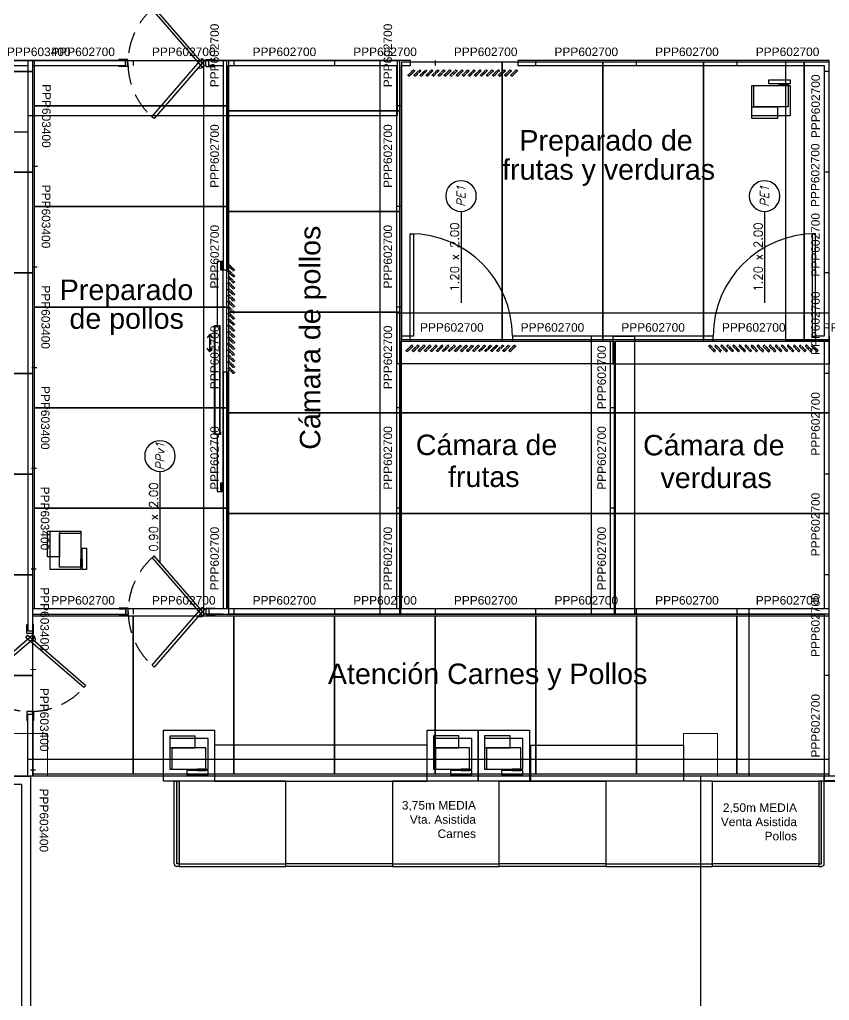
# Model space of a CAD drawing. Header units: millimetres. Extents: x 2698011 to 2856548, y 1019778 to 1210064.
# Drawn here: x 2770423 to 2779918, y 1155081 to 1166581 of the extents above; entities that cross this region are included whole.
import ezdxf
from ezdxf.enums import TextEntityAlignment as Align

# ---------------------------------------------------------------- set-up
doc = ezdxf.new("R2010")
doc.units = ezdxf.units.MM
for name, pattern in [('CONTINUA', [0]), ('DASHED', [19.05, 12.7, -6.35]), ('DASHED2', [9.525, 6.35, -3.175]), ('HIDDEN', [0.375, 0.25, -0.125]), ('LN_planobase PB$0$DASHED2', [0.375, 0.25, -0.125]), ('MCDASH12', [0.001411, 0.001058, -0.000352692])]:
    doc.linetypes.add(name, pattern=pattern)
doc.layers.get('Defpoints').update_dxf_attribs({"color": 9})
for name, color, linetype in [('A-Aberturas', 9, 'Continuous'), ('Arq. Exhibidoras', 9, 'Continuous'), ('COSTAN-CAM-COTAS', 7, 'Continuous'), ('COSTAN-CAM-LAT NUM', 6, 'Continuous'), ('COSTAN-CAM-LATERALES', 5, 'Continuous'), ('COSTAN-CAM-TECHOS-60', 1, 'Continuous'), ('DESAGUES', 9, 'CONTINUA'), ('DURLOCK', 9, 'Continuous'), ('EQUIPAMIENTO ELECTROMECÁNICO', 9, 'Continuous'), ('exhibidoras', 9, 'Continuous'), ('MAMP CHAPA 0.06', 9, 'Continuous'), ('nomenclatura de aberturas', 9, 'Continuous'), ('PROYECCIONES', 9, 'DASHED'), ('TEXTOS CAM', 2, 'Continuous')]:
    doc.layers.add(name, color=color, linetype=linetype)
doc.layers.add('PILAR_REF', color=9, linetype='Continuous', lineweight=0)
doc.styles.add('_ROMANS', font='ROMANS.SHX')
doc.styles.add('_Romans Obl', font='ROMANS.SHX', dxfattribs={"oblique": 15})
doc.styles.add('costan', font='arial.ttf')
doc.styles.get("Standard").update_dxf_attribs({"font": 'arial.ttf'})
doc.dimstyles.new('ISO-25', dxfattribs={"dimtxt": 2.5, "dimasz": 2.5, "dimexe": 1.25, "dimexo": 0.625, "dimtad": 1, "dimtxsty": 'Standard', "dimcen": 2.5, "dimadec": 0, "dimazin": 0, "dimtfac": 1, "dimtmove": 0, "dimatfit": 3, "dimfxl": 1, "dimarcsym": 0})

# ---------------------------------------------------------------- blocks, each defined once
blk = doc.blocks.new('vaiven90')
for p, q in [((-805.258, -105.592, 0), (-805.258, -105.492, 0)), ((-805.258, -105.492, 0), (-805.248, -105.492, 0)), ((-805.248, -105.492, 0), (-805.248, -105.567, 0)), ((-805.248, -105.567, 0), (-805.188, -105.567, 0)), ((-805.188, -105.492, 0), (-805.188, -105.567, 0)), ((-805.178, -105.492, 0), (-805.188, -105.492, 0)), ((-805.178, -105.592, 0), (-805.178, -105.492, 0)), ((-805.183, -105.597, 0), (-805.253, -105.597, 0)), ((-805.246, -105.615, 0), (-804.566, -106.205, 0)), ((-804.566, -106.205, 0), (-804.588, -106.231, 0)), ((-805.258, -106.516, 0), (-805.258, -106.616, 0)), ((-805.183, -106.511, 0), (-805.253, -106.511, 0)), ((-805.248, -106.616, 0), (-805.248, -106.541, 0)), ((-805.248, -106.541, 0), (-805.188, -106.541, 0)), ((-805.188, -106.616, 0), (-805.188, -106.541, 0)), ((-805.178, -106.516, 0), (-805.178, -106.616, 0)), ((-805.258, -106.616, 0), (-805.248, -106.616, 0)), ((-805.178, -106.616, 0), (-805.188, -106.616, 0))]:
    blk.add_line(p, q)
at = {"elevation": 0}
for points in [[(-805.19, -105.615), (-805.87, -106.205), (-805.847, -106.231), (-805.167, -105.642), (-805.19, -105.615)], [(-805.246, -105.615), (-804.566, -106.205), (-804.588, -106.231), (-805.269, -105.642), (-805.246, -105.615)]]:
    blk.add_lwpolyline(points, dxfattribs=at)
for centre, radius, start, end in [((-805.253, -105.592, 0), 0.0051, 180, 270), ((-805.218, -105.667, 0), 0.061, 338.694, 57.6587), ((-805.183, -105.592, 0), 0.0051, 270, 0), ((-805.253, -106.516, 0), 0.0051, 90, 180), ((-805.183, -106.516, 0), 0.0051, 0, 90)]:
    blk.add_arc(centre, radius, start, end)
at = {"linetype": 'LN_planobase PB$0$DASHED2'}
blk.add_arc((-805.218, -105.663, 0), 0.848, 219.7207, 320.2793, dxfattribs=at)
blk = doc.blocks.new('sdfgsdgs')
at = {"linetype": 'Continuous'}
for p, q in [((-0.19, 0.03), (0.11, 0.03)), ((-0.19, -0.11), (-0.19, 0.03)), ((0.11, 0.03), (0.11, -0.11)), ((-0.34, -0.36), (-0.34, -0.001)), ((-0.34, -0.001), (0.11, -0.001)), ((-0.315, -0.36), (-0.315, -0.11)), ((-0.315, -0.11), (0.085, -0.11)), ((0.11, -0.11), (-0.19, -0.11)), ((0.085, -0.11), (0.085, -0.36)), ((0.11, -0.001), (0.11, -0.36)), ((0.11, -0.36), (-0.34, -0.36)), ((-0.34, -0.426), (-0.34, -0.376)), ((-0.34, -0.376), (-0.09, -0.376)), ((-0.09, -0.426), (-0.34, -0.426)), ((-0.315, -0.376), (-0.315, -0.36)), ((0.085, -0.36), (-0.315, -0.36)), ((-0.315, -0.36), (-0.215, -0.36)), ((-0.215, -0.376), (-0.315, -0.376)), ((-0.215, -0.36), (-0.215, -0.376)), ((-0.09, -0.376), (-0.09, -0.426))]:
    blk.add_line(p, q, dxfattribs=at)
blk = doc.blocks.new('A$C6C7C7CD4')
h = blk.add_hatch()
h.set_pattern_fill('ANSI31', color=8, scale=0.002, style=0)
h.set_pattern_definition([(45, (2.6, 0.1876735), (-0.004490128, 0.004490128), [])])
h.paths.add_polyline_path([(0.1, 0.158), (0, 0.158), (0, 0.188), (0.1, 0.188)])
h.paths.add_polyline_path([(2.7, 0.158), (2.6, 0.158), (2.6, 0.188), (2.7, 0.188)])
for p, q in [((1.638, 0.031, 0), (1.682, 0.061, 0)), ((1.638, 0.031, 0), (1.847, 0.031, 0)), ((1.638, 0.031, 0), (1.682, 0, 0)), ((1.847, 0.031, 0), (1.803, 0.061, 0)), ((1.847, 0.031, 0), (1.803, 0, 0))]:
    blk.add_line(p, q)
at = {"elevation": 0}
for points in [[(0.1, 0.158), (0, 0.158), (0, 0.188), (0.1, 0.188)], [(0.67, 0.148), (0.7, 0.148), (0.7, 0.158), (0.67, 0.158)], [(0.67, 0.148), (0.67, 0.088), (1.95, 0.088), (1.95, 0.148)], [(0.675, 0.143), (0.675, 0.093), (1.945, 0.093), (1.945, 0.143)], [(2.7, 0.158), (2.6, 0.158), (2.6, 0.188), (2.7, 0.188)]]:
    blk.add_lwpolyline(points, close=True, dxfattribs=at)
at = {"linetype": 'DASHED2', "elevation": 0}
blk.add_lwpolyline([(0.67, 0.118), (0, 0.118), (0, 0.188), (2.7, 0.188), (2.7, 0.118), (1.95, 0.118)], dxfattribs=at)
blk = doc.blocks.new('A$C48B04B10')
at = {"layer": 'DESAGUES', "linetype": 'MCDASH12'}
for p, q in [((0.013, 1.283, -3.074), (0.079, 1.217, -3.074)), ((0.013, 1.213, -3.074), (0.079, 1.146, -3.074)), ((0.013, 1.142, -3.074), (0.079, 1.075, -3.074)), ((0.013, 1.071, -3.074), (0.079, 1.005, -3.074)), ((0.013, 1, -3.074), (0.079, 0.934, -3.074)), ((0.066, 0.638, -3.074), (0, 0.704, -3.074)), ((0.013, 0.717, -3.074), (0.079, 0.65, -3.074)), ((0.066, 0.567, -3.074), (0, 0.633, -3.074)), ((0.013, 0.646, -3.074), (0.079, 0.58, -3.074)), ((0.066, 0.496, -3.074), (0, 0.562, -3.074)), ((0.066, 0.425, -3.074), (0, 0.491, -3.074)), ((0.013, 0.575, -3.074), (0.079, 0.509, -3.074)), ((0.013, 0.504, -3.074), (0.079, 0.438, -3.074)), ((0.066, 0.354, -3.074), (0, 0.421, -3.074)), ((0.066, 0.283, -3.074), (0, 0.35, -3.074)), ((0.013, 0.433, -3.074), (0.079, 0.367, -3.074)), ((0.013, 0.362, -3.074), (0.079, 0.296, -3.074)), ((0.066, 0.213, -3.074), (0, 0.279, -3.074)), ((0.013, 0.292, -3.074), (0.079, 0.225, -3.074)), ((0.066, 0.142, -3.074), (0, 0.208, -3.074)), ((0.066, 0.071, -3.074), (0, 0.137, -3.074)), ((0.013, 0.221, -3.074), (0.079, 0.154, -3.074)), ((0.013, 0.15, -3.074), (0.079, 0.084, -3.074)), ((0.066, 0, -3.074), (0, 0.066, -3.074)), ((0.013, 0.079, -3.074), (0.079, 0.013, -3.074))]:
    blk.add_line(p, q, dxfattribs=at)
at = {"layer": 'DESAGUES', "linetype": 'MCDASH12', "elevation": -3.074}
for points in [[(0.066, 1.204), (0, 1.271), (0.013, 1.283), (0.079, 1.217)], [(0.066, 1.134), (0, 1.2), (0.013, 1.213), (0.079, 1.146)], [(0.066, 1.063), (0, 1.129), (0.013, 1.142), (0.079, 1.075)], [(0.066, 0.992), (0, 1.058), (0.013, 1.071), (0.079, 1.005)], [(0.066, 0.921), (0, 0.987), (0.013, 1), (0.079, 0.934)], [(0.066, 0.85), (0, 0.916), (0.013, 0.929), (0.079, 0.863)], [(0.066, 0.779), (0, 0.846), (0.013, 0.858), (0.079, 0.792)], [(0.066, 0.708), (0, 0.775), (0.013, 0.788), (0.079, 0.721)], [(0.066, 0.638), (0, 0.704), (0.013, 0.717), (0.079, 0.65)], [(0.066, 0.567), (0, 0.633), (0.013, 0.646), (0.079, 0.58)], [(0.066, 0.496), (0, 0.562), (0.013, 0.575), (0.079, 0.509)], [(0.066, 0.425), (0, 0.491), (0.013, 0.504), (0.079, 0.438)], [(0.066, 0.354), (0, 0.421), (0.013, 0.433), (0.079, 0.367)], [(0.066, 0.283), (0, 0.35), (0.013, 0.362), (0.079, 0.296)], [(0.066, 0.213), (0, 0.279), (0.013, 0.292), (0.079, 0.225)], [(0.066, 0.142), (0, 0.208), (0.013, 0.221), (0.079, 0.154)], [(0.066, 0.071), (0, 0.137), (0.013, 0.15), (0.079, 0.084)], [(0.066, 0), (0, 0.066), (0.013, 0.079), (0.079, 0.013)]]:
    blk.add_lwpolyline(points, close=True, dxfattribs=at)
blk = doc.blocks.new('4100125')
blk.add_line((0, 3), (125, 3))
blk.add_lwpolyline([(0, 0), (125, 0), (125, 100), (0, 100)], close=True)
blk = doc.blocks.new('100006EV')
blk.add_hatch(color=256).paths.add_polyline_path([(6, 100), (3, 100), (3, 3), (6, 3)])
for p, q in [((0, 3), (0, 100)), ((0, 100), (6, 100)), ((3, 3), (3, 100)), ((6, 100), (6, 0)), ((6, 3), (3, 3)), ((6, 0), (3, 0))]:
    blk.add_line(p, q)
blk.add_arc((3, 3), 3, 180, 270)
blk = doc.blocks.new('cot abert izq')
blk.add_line((0.359, 0), (2.501, 0))
blk.add_circle((0, 0), 0.359)
at = {"style": '_ROMANS'}
for tag, p in [('DIM', (1.43, 0.05)), ('ANT', (1.43, -0.25))]:
    blk.add_attdef(tag, text='', height=0.2, rotation=360, dxfattribs=at).set_placement(p, align=Align.CENTER)
at = {"style": '_Romans Obl', "oblique": 15}
blk.add_attdef('ABERTURA', text='', height=0.2, rotation=360, dxfattribs=at).set_placement((0, 0), align=Align.MIDDLE_CENTER)
blk = doc.blocks.new('*D194')
at = {"layer": 'COSTAN-CAM-COTAS', "color": 0, "lineweight": -2, "transparency": 16777216}
for p, q in [((2779856, 1157651), (2779856, 1157658)), ((2782273, 1157657), (2779858, 1157657)), ((2782276, 1157651), (2782276, 1157658))]:
    blk.add_line(p, q, dxfattribs=at)
at = {"layer": 'COSTAN-CAM-COTAS', "color": 0, "transparency": 16777216}
for points in [[(2779858, 1157657), (2779858, 1157656), (2779856, 1157657)], [(2782273, 1157657), (2782273, 1157656), (2782276, 1157657)]]:
    blk.add_solid(points, dxfattribs=at)
at = {"layer": 'Defpoints', "color": 0, "transparency": 16777216}
for p in [(2779856, 1157657), (2779856, 1157651), (2782276, 1157651)]:
    blk.add_point(p, dxfattribs=at)
at = {"layer": 'COSTAN-CAM-COTAS', "color": 0, "transparency": 16777216, "insert": (2781066, 1157659), "char_height": 2.5, "attachment_point": 5}
blk.add_mtext('2420', dxfattribs=at)
blk = doc.blocks.new('*D195')
at = {"layer": 'COSTAN-CAM-COTAS', "color": 0, "lineweight": -2, "transparency": 16777216}
for p, q in [((2779915, 1166102), (2779408, 1166102)), ((2779409, 1162813), (2779409, 1166100)), ((2779915, 1162811), (2779408, 1162811))]:
    blk.add_line(p, q, dxfattribs=at)
at = {"layer": 'COSTAN-CAM-COTAS', "color": 0, "transparency": 16777216}
for points in [[(2779409, 1166100), (2779410, 1166100), (2779409, 1166102)], [(2779409, 1162813), (2779410, 1162813), (2779409, 1162811)]]:
    blk.add_solid(points, dxfattribs=at)
at = {"layer": 'Defpoints', "color": 0, "transparency": 16777216}
for p in [(2779409, 1166102), (2779916, 1166102), (2779916, 1162811)]:
    blk.add_point(p, dxfattribs=at)
at = {"layer": 'COSTAN-CAM-COTAS', "color": 0, "transparency": 16777216, "insert": (2779407, 1164457), "char_height": 2.5, "attachment_point": 5, "rotation": 90}
blk.add_mtext('3291,81', dxfattribs=at)
blk = doc.blocks.new('*D196')
at = {"layer": 'COSTAN-CAM-COTAS', "color": 0, "lineweight": -2, "transparency": 16777216}
for p, q in [((2774851, 1162811), (2774851, 1163141)), ((2779913, 1163140), (2774854, 1163140)), ((2779916, 1162811), (2779916, 1163141))]:
    blk.add_line(p, q, dxfattribs=at)
at = {"layer": 'COSTAN-CAM-COTAS', "color": 0, "transparency": 16777216}
for points in [[(2774854, 1163140), (2774854, 1163139), (2774851, 1163140)], [(2779913, 1163140), (2779913, 1163139), (2779916, 1163140)]]:
    blk.add_solid(points, dxfattribs=at)
at = {"layer": 'Defpoints', "color": 0, "transparency": 16777216}
for p in [(2774851, 1163140), (2774851, 1162811), (2779916, 1162811)]:
    blk.add_point(p, dxfattribs=at)
at = {"layer": 'COSTAN-CAM-COTAS', "color": 0, "transparency": 16777216, "insert": (2777384, 1163142), "char_height": 2.5, "attachment_point": 5}
blk.add_mtext('5064,49', dxfattribs=at)
blk = doc.blocks.new('*D197')
at = {"layer": 'COSTAN-CAM-COTAS', "color": 0, "lineweight": -2, "transparency": 16777216}
for p, q in [((2777379, 1162871), (2777634, 1162871)), ((2777632, 1162868), (2777632, 1159613)), ((2777379, 1159611), (2777634, 1159611))]:
    blk.add_line(p, q, dxfattribs=at)
at = {"layer": 'COSTAN-CAM-COTAS', "color": 0, "transparency": 16777216}
for points in [[(2777632, 1162868), (2777633, 1162868), (2777632, 1162871)], [(2777632, 1159613), (2777633, 1159613), (2777632, 1159611)]]:
    blk.add_solid(points, dxfattribs=at)
at = {"layer": 'Defpoints', "color": 0, "transparency": 16777216}
for p in [(2777379, 1162871), (2777379, 1159611), (2777632, 1159611)]:
    blk.add_point(p, dxfattribs=at)
at = {"layer": 'COSTAN-CAM-COTAS', "color": 0, "transparency": 16777216, "insert": (2777630, 1161241), "char_height": 2.5, "attachment_point": 5, "rotation": 90}
blk.add_mtext('3260,03', dxfattribs=at)
blk = doc.blocks.new('*D198')
at = {"layer": 'COSTAN-CAM-COTAS', "color": 0, "lineweight": -2, "transparency": 16777216}
for p, q in [((2777379, 1162870), (2777379, 1162543)), ((2779916, 1162870), (2779916, 1162543)), ((2777381, 1162545), (2779913, 1162545))]:
    blk.add_line(p, q, dxfattribs=at)
at = {"layer": 'COSTAN-CAM-COTAS', "color": 0, "transparency": 16777216}
for points in [[(2777381, 1162545), (2777381, 1162544), (2777379, 1162545)], [(2779913, 1162545), (2779913, 1162544), (2779916, 1162545)]]:
    blk.add_solid(points, dxfattribs=at)
at = {"layer": 'Defpoints', "color": 0, "transparency": 16777216}
for p in [(2777379, 1162871), (2779916, 1162871), (2779916, 1162545)]:
    blk.add_point(p, dxfattribs=at)
at = {"layer": 'COSTAN-CAM-COTAS', "color": 0, "transparency": 16777216, "insert": (2778647, 1162547), "char_height": 2.5, "attachment_point": 5}
blk.add_mtext('2537,2', dxfattribs=at)
blk = doc.blocks.new('*D199')
at = {"layer": 'COSTAN-CAM-COTAS', "color": 0, "lineweight": -2, "transparency": 16777216}
for p, q in [((2777378, 1162870), (2777124, 1162870)), ((2777125, 1162868), (2777125, 1159613)), ((2777378, 1159611), (2777124, 1159611))]:
    blk.add_line(p, q, dxfattribs=at)
at = {"layer": 'COSTAN-CAM-COTAS', "color": 0, "transparency": 16777216}
for points in [[(2777125, 1162868), (2777126, 1162868), (2777125, 1162870)], [(2777125, 1159613), (2777126, 1159613), (2777125, 1159611)]]:
    blk.add_solid(points, dxfattribs=at)
at = {"layer": 'Defpoints', "color": 0, "transparency": 16777216}
for p in [(2777379, 1162870), (2777125, 1159611), (2777379, 1159611)]:
    blk.add_point(p, dxfattribs=at)
at = {"layer": 'COSTAN-CAM-COTAS', "color": 0, "transparency": 16777216, "insert": (2777123, 1161240), "char_height": 2.5, "attachment_point": 5, "rotation": 90}
blk.add_mtext('3259,4', dxfattribs=at)
blk = doc.blocks.new('*D200')
at = {"layer": 'COSTAN-CAM-COTAS', "color": 0, "lineweight": -2, "transparency": 16777216}
for p, q in [((2774845, 1162869), (2774845, 1162543)), ((2777379, 1162869), (2777379, 1162543)), ((2777376, 1162544), (2774847, 1162544))]:
    blk.add_line(p, q, dxfattribs=at)
at = {"layer": 'COSTAN-CAM-COTAS', "color": 0, "transparency": 16777216}
for points in [[(2774847, 1162545), (2774847, 1162544), (2774845, 1162544)], [(2777376, 1162545), (2777376, 1162544), (2777379, 1162544)]]:
    blk.add_solid(points, dxfattribs=at)
at = {"layer": 'Defpoints', "color": 0, "transparency": 16777216}
for p in [(2774845, 1162870), (2777379, 1162870), (2774845, 1162544)]:
    blk.add_point(p, dxfattribs=at)
at = {"layer": 'COSTAN-CAM-COTAS', "color": 0, "transparency": 16777216, "insert": (2776112, 1162546), "char_height": 2.5, "attachment_point": 5}
blk.add_mtext('2533,9', dxfattribs=at)
blk = doc.blocks.new('*D201')
at = {"layer": 'COSTAN-CAM-COTAS', "color": 0, "lineweight": -2, "transparency": 16777216}
for p, q in [((2779915, 1159671), (2778975, 1159671)), ((2778976, 1157713), (2778976, 1159668)), ((2779915, 1157711), (2778975, 1157711))]:
    blk.add_line(p, q, dxfattribs=at)
at = {"layer": 'COSTAN-CAM-COTAS', "color": 0, "transparency": 16777216}
for points in [[(2778976, 1159668), (2778977, 1159668), (2778976, 1159671)], [(2778976, 1157713), (2778977, 1157713), (2778976, 1157711)]]:
    blk.add_solid(points, dxfattribs=at)
at = {"layer": 'Defpoints', "color": 0, "transparency": 16777216}
for p in [(2778976, 1159671), (2779916, 1159671), (2779916, 1157711)]:
    blk.add_point(p, dxfattribs=at)
at = {"layer": 'COSTAN-CAM-COTAS', "color": 0, "transparency": 16777216, "insert": (2778974, 1158691), "char_height": 2.5, "attachment_point": 5, "rotation": 90}
blk.add_mtext('1960', dxfattribs=at)
blk = doc.blocks.new('*D202')
at = {"layer": 'COSTAN-CAM-COTAS', "color": 0, "lineweight": -2, "transparency": 16777216}
for p, q in [((2770518, 1157711), (2770518, 1157908)), ((2779913, 1157907), (2770521, 1157907)), ((2779916, 1157711), (2779916, 1157908))]:
    blk.add_line(p, q, dxfattribs=at)
at = {"layer": 'COSTAN-CAM-COTAS', "color": 0, "transparency": 16777216}
for points in [[(2770521, 1157907), (2770521, 1157906), (2770518, 1157907)], [(2779913, 1157907), (2779913, 1157906), (2779916, 1157907)]]:
    blk.add_solid(points, dxfattribs=at)
at = {"layer": 'Defpoints', "color": 0, "transparency": 16777216}
for p in [(2770518, 1157907), (2770518, 1157711), (2779916, 1157711)]:
    blk.add_point(p, dxfattribs=at)
at = {"layer": 'COSTAN-CAM-COTAS', "color": 0, "transparency": 16777216, "insert": (2775217, 1157909), "char_height": 2.5, "attachment_point": 5}
blk.add_mtext('9397,81', dxfattribs=at)
blk = doc.blocks.new('*D203')
at = {"layer": 'COSTAN-CAM-COTAS', "color": 0, "lineweight": -2, "transparency": 16777216}
for p, q in [((2774851, 1166102), (2774646, 1166102)), ((2774647, 1166100), (2774647, 1159613)), ((2774851, 1159611), (2774646, 1159611))]:
    blk.add_line(p, q, dxfattribs=at)
at = {"layer": 'COSTAN-CAM-COTAS', "color": 0, "transparency": 16777216}
for points in [[(2774647, 1166100), (2774648, 1166100), (2774647, 1166102)], [(2774647, 1159613), (2774648, 1159613), (2774647, 1159611)]]:
    blk.add_solid(points, dxfattribs=at)
at = {"layer": 'Defpoints', "color": 0, "transparency": 16777216}
for p in [(2774851, 1166102), (2774647, 1159611), (2774851, 1159611)]:
    blk.add_point(p, dxfattribs=at)
at = {"layer": 'COSTAN-CAM-COTAS', "color": 0, "transparency": 16777216, "insert": (2774645, 1162857), "char_height": 2.5, "attachment_point": 5, "rotation": 90}
blk.add_mtext('6491,81', dxfattribs=at)
blk = doc.blocks.new('*D204')
at = {"layer": 'COSTAN-CAM-COTAS', "color": 0, "lineweight": -2, "transparency": 16777216}
for p, q in [((2772810, 1166102), (2772810, 1165452)), ((2774851, 1166102), (2774851, 1165452)), ((2774849, 1165453), (2772813, 1165453))]:
    blk.add_line(p, q, dxfattribs=at)
at = {"layer": 'COSTAN-CAM-COTAS', "color": 0, "transparency": 16777216}
for points in [[(2772813, 1165454), (2772813, 1165453), (2772810, 1165453)], [(2774849, 1165454), (2774849, 1165453), (2774851, 1165453)]]:
    blk.add_solid(points, dxfattribs=at)
at = {"layer": 'Defpoints', "color": 0, "transparency": 16777216}
for p in [(2772810, 1166102), (2774851, 1166102), (2772810, 1165453)]:
    blk.add_point(p, dxfattribs=at)
at = {"layer": 'COSTAN-CAM-COTAS', "color": 0, "transparency": 16777216, "insert": (2773831, 1165455), "char_height": 2.5, "attachment_point": 5}
blk.add_mtext('2041,29', dxfattribs=at)
blk = doc.blocks.new('*D205')
at = {"layer": 'COSTAN-CAM-COTAS', "color": 0, "lineweight": -2, "transparency": 16777216}
for p, q in [((2772809, 1166102), (2772580, 1166102)), ((2772581, 1166100), (2772581, 1159613)), ((2772809, 1159611), (2772580, 1159611))]:
    blk.add_line(p, q, dxfattribs=at)
at = {"layer": 'COSTAN-CAM-COTAS', "color": 0, "transparency": 16777216}
for points in [[(2772580, 1166100), (2772581, 1166100), (2772581, 1166102)], [(2772580, 1159613), (2772581, 1159613), (2772581, 1159611)]]:
    blk.add_solid(points, dxfattribs=at)
at = {"layer": 'Defpoints', "color": 0, "transparency": 16777216}
for p in [(2772810, 1166102), (2772581, 1159611), (2772810, 1159611)]:
    blk.add_point(p, dxfattribs=at)
at = {"layer": 'COSTAN-CAM-COTAS', "color": 0, "transparency": 16777216, "insert": (2772579, 1162857), "char_height": 2.5, "attachment_point": 5, "rotation": 90}
blk.add_mtext('6491,81', dxfattribs=at)
blk = doc.blocks.new('*D206')
at = {"layer": 'COSTAN-CAM-COTAS', "color": 0, "lineweight": -2, "transparency": 16777216}
for p, q in [((2770518, 1166102), (2770518, 1165452)), ((2772810, 1166102), (2772810, 1165452)), ((2772808, 1165453), (2770521, 1165453))]:
    blk.add_line(p, q, dxfattribs=at)
at = {"layer": 'COSTAN-CAM-COTAS', "color": 0, "transparency": 16777216}
for points in [[(2770521, 1165454), (2770521, 1165453), (2770518, 1165453)], [(2772808, 1165454), (2772808, 1165453), (2772810, 1165453)]]:
    blk.add_solid(points, dxfattribs=at)
at = {"layer": 'Defpoints', "color": 0, "transparency": 16777216}
for p in [(2770518, 1166102), (2772810, 1166102), (2770518, 1165453)]:
    blk.add_point(p, dxfattribs=at)
at = {"layer": 'COSTAN-CAM-COTAS', "color": 0, "transparency": 16777216, "insert": (2771664, 1165455), "char_height": 2.5, "attachment_point": 5}
blk.add_mtext('2292,03', dxfattribs=at)
blk = doc.blocks.new('*D207')
at = {"layer": 'COSTAN-CAM-COTAS', "color": 0, "lineweight": -2, "transparency": 16777216}
for p, q in [((2770517, 1166102), (2770117, 1166102)), ((2770118, 1166099), (2770118, 1157713)), ((2770517, 1157711), (2770117, 1157711))]:
    blk.add_line(p, q, dxfattribs=at)
at = {"layer": 'COSTAN-CAM-COTAS', "color": 0, "transparency": 16777216}
for points in [[(2770118, 1166099), (2770119, 1166099), (2770118, 1166102)], [(2770118, 1157713), (2770119, 1157713), (2770118, 1157711)]]:
    blk.add_solid(points, dxfattribs=at)
at = {"layer": 'Defpoints', "color": 0, "transparency": 16777216}
for p in [(2770518, 1166102), (2770118, 1157711), (2770518, 1157711)]:
    blk.add_point(p, dxfattribs=at)
at = {"layer": 'COSTAN-CAM-COTAS', "color": 0, "transparency": 16777216, "insert": (2770116, 1161906), "char_height": 2.5, "attachment_point": 5, "rotation": 90}
blk.add_mtext('8391,19', dxfattribs=at)
blk = doc.blocks.new('*D208')
at = {"layer": 'COSTAN-CAM-COTAS', "color": 0, "lineweight": -2, "transparency": 16777216}
for p, q in [((2766518, 1166101), (2766518, 1165261)), ((2770518, 1166101), (2770518, 1165261)), ((2770516, 1165263), (2766521, 1165263))]:
    blk.add_line(p, q, dxfattribs=at)
at = {"layer": 'COSTAN-CAM-COTAS', "color": 0, "transparency": 16777216}
for points in [[(2766521, 1165263), (2766521, 1165262), (2766518, 1165263)], [(2770516, 1165263), (2770516, 1165262), (2770518, 1165263)]]:
    blk.add_solid(points, dxfattribs=at)
at = {"layer": 'Defpoints', "color": 0, "transparency": 16777216}
for p in [(2766518, 1166102), (2770518, 1166102), (2766518, 1165263)]:
    blk.add_point(p, dxfattribs=at)
at = {"layer": 'COSTAN-CAM-COTAS', "color": 0, "transparency": 16777216, "insert": (2768518, 1165265), "char_height": 2.5, "attachment_point": 5}
blk.add_mtext('4000', dxfattribs=at)
blk = doc.blocks.new('COSTAN-CAM-PANEL-TECHO')
blk.add_lwpolyline([(0, 0), (1, 0), (1, 1), (0, 1)], close=True)

msp = doc.modelspace()

# ---------------------------------------------------------------- linework, layer by layer
at = {"layer": 'A-Aberturas'}
for points in [[(2775041.495, 1162870.663), (2775001.495, 1162870.659), (2775001.402, 1164070.659), (2775041.402, 1164070.663), (2775041.495, 1162870.663)], [(2779715.894, 1162870.664), (2779755.894, 1162870.661), (2779755.894, 1164070.661), (2779715.894, 1164070.664), (2779715.894, 1162870.664)]]:
    msp.add_lwpolyline(points, dxfattribs=at)
for centre, start, end in [((2775001.489, 1162870.659), 0.0027892, 89.9998431), ((2779755.898, 1162870.661), 90.0001569, 179.9972108)]:
    msp.add_arc(centre, 1199.333, start, end, dxfattribs=at)
at = {"layer": 'COSTAN-CAM-LATERALES'}
for p, q in [((2770578.084, 1166042.475), (2770578.084, 1166102.475)), ((2770578.084, 1166042.475), (2770638.083, 1166042.271)), ((2771758.084, 1166042.475), (2771758.084, 1166102.475)), ((2772938.084, 1166042.475), (2772938.084, 1166102.475)), ((2774118.084, 1166042.475), (2774118.084, 1166102.475)), ((2775298.084, 1166042.475), (2775298.084, 1166102.475)), ((2776478.084, 1166042.475), (2776478.084, 1166102.475)), ((2777658.084, 1166042.475), (2777658.084, 1166102.475)), ((2778838.084, 1166042.475), (2778838.084, 1166102.475)), ((2779915.894, 1165970.661), (2779855.894, 1165970.661)), ((2772869.789, 1165570.661), (2772809.789, 1165570.661)), ((2774901.495, 1165570.661), (2774841.495, 1165570.661)), ((2770574.071, 1164862.482), (2770634.071, 1164862.278)), ((2779915.894, 1164790.661), (2779855.894, 1164790.661)), ((2772869.789, 1164390.661), (2772809.789, 1164390.661)), ((2774901.495, 1164390.661), (2774841.495, 1164390.661)), ((2770570.058, 1163682.489), (2770630.058, 1163682.285)), ((2779915.894, 1163610.661), (2779855.894, 1163610.661)), ((2772869.789, 1163210.661), (2772809.789, 1163210.661)), ((2774901.495, 1163210.661), (2774841.495, 1163210.661)), ((2774901.495, 1162810.661), (2774901.495, 1162870.661)), ((2776081.495, 1162810.661), (2776081.495, 1162870.661)), ((2777261.495, 1162810.661), (2777261.495, 1162870.661)), ((2778441.495, 1162810.661), (2778441.495, 1162870.661)), ((2779621.495, 1162810.661), (2779621.495, 1162870.661)), ((2770566.046, 1162502.496), (2770626.045, 1162502.292)), ((2779915.894, 1162430.661), (2779855.894, 1162430.661)), ((2772869.789, 1162030.661), (2772809.789, 1162030.661)), ((2774901.495, 1162030.661), (2774841.495, 1162030.661)), ((2777408.695, 1162030.661), (2777348.695, 1162030.661)), ((2770562.033, 1161322.502), (2770622.033, 1161322.298)), ((2779915.894, 1161250.661), (2779855.894, 1161250.661)), ((2772869.789, 1160850.661), (2772809.789, 1160850.661)), ((2774901.495, 1160850.661), (2774841.495, 1160850.661)), ((2777408.695, 1160850.661), (2777348.695, 1160850.661)), ((2770558.02, 1160142.509), (2770618.02, 1160142.305)), ((2779915.894, 1160070.661), (2779855.894, 1160070.661)), ((2770578.059, 1159610.661), (2770578.059, 1159670.661)), ((2771758.059, 1159610.661), (2771758.059, 1159670.661)), ((2772640.987, 1159610.661), (2778906.544, 1159610.661)), ((2772869.789, 1159670.661), (2772809.789, 1159670.661)), ((2772938.059, 1159610.661), (2772938.059, 1159670.661)), ((2774118.059, 1159610.661), (2774118.059, 1159670.661)), ((2774901.495, 1159670.661), (2774841.495, 1159670.661)), ((2775298.059, 1159610.661), (2775298.059, 1159670.661)), ((2776478.059, 1159610.661), (2776478.059, 1159670.661)), ((2777408.695, 1159670.661), (2777348.695, 1159670.661)), ((2777658.059, 1159610.661), (2777658.059, 1159670.661)), ((2778838.059, 1159610.661), (2778838.059, 1159670.661)), ((2770554.007, 1158962.516), (2770614.007, 1158962.312)), ((2779915.894, 1158890.661), (2779855.894, 1158890.661)), ((2770549.995, 1157782.523), (2770609.994, 1157782.319)), ((2779855.894, 1157650.661), (2779855.893, 1157710.661)), ((2779915.894, 1157710.661), (2779855.894, 1157710.661))]:
    msp.add_line(p, q, dxfattribs=at)
for points in [[(2766578.084, 1165886.706), (2766578.084, 1166042.475), (2770518.059, 1166042.475), (2770518.059, 1159412.214), (2770578.059, 1159412.214), (2770578.059, 1159610.661), (2771667.318, 1159610.661), (2771667.318, 1159670.661), (2770578.059, 1159670.661), (2770578.059, 1166042.475), (2771663.937, 1166042.475), (2771663.937, 1166102.475), (2761147.736, 1166102.499), (2761147.736, 1166042.499), (2766518.084, 1166042.475), (2766518.084, 1165886.706), (2766578.084, 1165886.706)], [(2779855.894, 1162870.661), (2779755.894, 1162870.661), (2779755.894, 1162810.661), (2779855.894, 1162810.661), (2779855.894, 1159670.661), (2777408.695, 1159670.661), (2777408.695, 1162810.661), (2778556.564, 1162810.661), (2778556.564, 1162870.661), (2776200.822, 1162870.718), (2776200.822, 1162810.661), (2777348.695, 1162810.661), (2777348.695, 1159670.661), (2774901.495, 1159670.661), (2774901.495, 1162810.661), (2775001.495, 1162810.661), (2775001.495, 1162870.661), (2774901.495, 1162870.661), (2774901.495, 1166042.475), (2775004.754, 1166042.475), (2775004.754, 1166102.475), (2772637.605, 1166102.475), (2772637.605, 1166042.475), (2772809.789, 1166042.475), (2772809.789, 1163645.872), (2772869.789, 1163645.872), (2772869.789, 1166042.475), (2774841.495, 1166042.475), (2774841.495, 1159670.661), (2772869.789, 1159670.661), (2772869.789, 1162445.872), (2772809.789, 1162445.872), (2772809.789, 1159670.661), (2772640.987, 1159670.661), (2772640.987, 1159610.661), (2779855.894, 1159610.661), (2779855.894, 1157650.661), (2780110.873, 1157650.658)], [(2780110.873, 1157710.658), (2779915.894, 1157710.658), (2779915.894, 1166102.475), (2776264.754, 1166102.475), (2776264.754, 1166042.482), (2779855.894, 1166042.475), (2779855.894, 1162870.661)], [(2770518.059, 1157710.661), (2770518.059, 1158438.546), (2770578.059, 1158438.546), (2770579.75, 1157710.661), (2770519.75, 1157710.661)], [(2809633.084, 1124738.03), (2809903.084, 1124738.03), (2809903.084, 1157710.661), (2770549.749, 1157710.661), (2770549.75, 1124660.695), (2776090.473, 1124660.678)]]:
    msp.add_lwpolyline(points, dxfattribs=at)
at = {"layer": 'DURLOCK'}
msp.add_lwpolyline([(2770449.75, 1142356.704), (2770449.75, 1157610.661), (2762593.201, 1157610.797), (2762593.199, 1157510.8), (2762493.199, 1157510.8), (2762493.199, 1157710.799), (2770549.75, 1157710.661), (2770549.75, 1142356.704), (2770449.75, 1142356.704)], dxfattribs=at)
at = {"layer": 'exhibidoras'}
for points in [[(2772108.833, 1157649.996), (2772108.822, 1158249.996), (2772708.822, 1158249.996), (2772708.822, 1157649.996)], [(2775200.242, 1157650.367), (2775200.231, 1158250.367), (2775800.231, 1158250.367), (2775800.231, 1157650.367)], [(2775800.242, 1157650.367), (2775800.231, 1158250.367), (2776400.231, 1158250.367), (2776400.231, 1157650.367)], [(2772708.822, 1157650.108), (2775200.235, 1157650.108), (2775200.235, 1158074.137), (2772708.822, 1158074.137)], [(2778206.415, 1157650.088), (2776416.533, 1157650.088), (2776416.533, 1158074.117), (2778206.415, 1158074.117)]]:
    msp.add_lwpolyline(points, close=True, dxfattribs=at)
at = {"layer": 'MAMP CHAPA 0.06'}
for p, q in [((2770518.084, 1159670.661), (2770518.059, 1159670.661)), ((2770518.084, 1159610.661), (2770518.059, 1159610.661)), ((2770518.084, 1159610.661), (2770518.059, 1159610.661)), ((2770578.059, 1159610.661), (2771667.318, 1159610.661))]:
    msp.add_line(p, q, dxfattribs=at)
at = {"layer": 'PILAR_REF'}
for points in [[(2770349.748, 1158210.661), (2770749.75, 1158210.661), (2770749.75, 1157710.661), (2770349.748, 1157710.661)], [(2778206.415, 1158210.661), (2778606.417, 1158210.661), (2778606.417, 1157710.661), (2778206.415, 1157710.661)]]:
    msp.add_lwpolyline(points, close=True, dxfattribs=at)
at = {"layer": 'PROYECCIONES', "linetype": 'HIDDEN'}
for p, q in [((2770549.75, 1157710.661), (2770549.75, 1118043.759)), ((2778406.417, 1157710.661), (2778406.417, 1118043.759))]:
    msp.add_line(p, q, dxfattribs=at)

# ---------------------------------------------------------------- block references
for p, xscale, yscale, zscale, rotation in [((2776260.31, 1165914.83), 999.9999999999999, 999.9999999999999, 999.9999999999999, 89.99726515421635), ((2776239.78, 1162686.458), 999.9999999999999, 999.9999999999999, 999.9999999999999, 89.99726515421631), ((2778502.52, 1162686.459), -999.9999999999999, 1000, 1000, 270.0027348457837)]:
    msp.add_blockref('A$C48B04B10', p, dxfattribs=dict(xscale=xscale, yscale=yscale, zscale=zscale, rotation=rotation))
at = {"xscale": 1000, "yscale": 1000, "zscale": 1000}
msp.add_blockref('A$C48B04B10', (2772865.094, 1162427.971), dxfattribs=at)
at = {"layer": 'A-Aberturas', "xscale": 1000, "yscale": 1000, "zscale": 1000, "rotation": 270}
for p in [(2878204.438, 360854.602), (2878207.82, 354422.788)]:
    msp.add_blockref('vaiven90', p, dxfattribs=at)
at = {"layer": 'A-Aberturas', "extrusion": (0, 0, -1), "xscale": 1000, "yscale": 1000, "zscale": -1000, "rotation": 89.99999824258464}
msp.add_blockref('A$C6C7C7CD4', (-2772622.116, 1161045.872, 0.01), dxfattribs=at)
at = {"layer": 'A-Aberturas', "xscale": 1000, "yscale": 1000, "zscale": 1000}
msp.add_blockref('vaiven90', (3575765.932, 1264979.048), dxfattribs=at)
at = {"layer": 'Arq. Exhibidoras', "yscale": 10.0000000002183, "zscale": 10.0000000002183}
for name, p, xscale in [('100006EV', (2772235.894, 1156651.001), 10.0000000002183), ('4100125', (2772295.894, 1156651.001), 10.0000000002183), ('4100125', (2774795.894, 1156651.001), -10.0000000002183), ('4100125', (2774795.894, 1156650.995), 10.0000000002183), ('4100125', (2777295.894, 1156650.995), -10.0000000002183), ('4100125', (2777295.894, 1156650.995), 10.0000000002183), ('4100125', (2779795.894, 1156650.995), -10.0000000002183), ('100006EV', (2779855.894, 1156650.661), -10.0000000002183)]:
    msp.add_blockref(name, p, dxfattribs=dict(at, xscale=xscale))
at = {"layer": 'COSTAN-CAM-TECHOS-60', "rotation": 270}
for p, xscale, yscale in [((2766524.779, 1165970.73), -131.7475574233104, 4050), ((2770598.937, 1165570.661), -531.8166843517683, 2250), ((2772878.11, 1165510.661), -591.8142383550294, 2000), ((2766524.779, 1164790.73), -1180, 4050), ((2770598.937, 1164390.661), -1180, 2250), ((2772878.11, 1164330.661), -1180, 2000), ((2766524.779, 1163610.73), -1180, 4050), ((2770598.937, 1163210.661), -1180, 2250), ((2772878.11, 1163150.661), -1180, 2000), ((2766524.779, 1162430.73), -1180, 4050), ((2770598.937, 1162030.661), -1180, 2250), ((2772878.11, 1161970.661), -1180, 2000), ((2774893.402, 1161970.661), -839.9999999997672, 2500), ((2777412.294, 1161970.661), -839.9999999997672, 2500), ((2766524.779, 1161250.73), -1180, 4050), ((2770598.937, 1160850.661), -1180, 2250), ((2772878.11, 1160790.661), -1180, 2000), ((2774893.402, 1160790.661), -1180, 2500), ((2777412.294, 1160790.661), -1180, 2500), ((2766524.779, 1160070.73), -1180, 4050), ((2770598.937, 1159670.661), -1180, 2250), ((2772878.11, 1159610.661), -1180, 2000), ((2774893.402, 1159610.661), -1180, 2500), ((2777412.294, 1159610.661), -1180, 2500), ((2766524.779, 1158890.73), -1180, 4050), ((2766524.779, 1157710.73), -1180, 4050)]:
    msp.add_blockref('COSTAN-CAM-PANEL-TECHO', p, dxfattribs=dict(at, xscale=xscale, yscale=yscale))
at = {"layer": 'COSTAN-CAM-TECHOS-60'}
for p, xscale, yscale in [((2774901.495, 1162831.568), 1180, 3250), ((2776081.495, 1162831.568), 1180, 3250), ((2777261.495, 1162831.568), 1180, 3250), ((2778441.495, 1162831.568), 1180, 3250), ((2779621.495, 1162831.568), 294.3993072826415, 3250), ((2770574.779, 1157735.696), 1180, 1850), ((2771754.779, 1157735.696), 1180, 1850), ((2772934.779, 1157735.696), 1180, 1850), ((2774114.779, 1157735.696), 1180, 1850), ((2775294.779, 1157735.696), 1180, 1850), ((2776474.779, 1157735.696), 1180, 1850), ((2777654.779, 1157735.696), 1180, 1850), ((2778834.779, 1157735.696), 1081.115114430431, 1850)]:
    msp.add_blockref('COSTAN-CAM-PANEL-TECHO', p, dxfattribs=dict(at, xscale=xscale, yscale=yscale))
at = {"layer": 'EQUIPAMIENTO ELECTROMECÁNICO', "xscale": 1000, "yscale": 1000, "zscale": 1000}
for p, rotation in [((2779119.196, 1165450.047), 180), ((2770781.854, 1160473.55), 90.00000000000001)]:
    msp.add_blockref('sdfgsdgs', p, dxfattribs=dict(at, rotation=rotation))
at = {"layer": 'EQUIPAMIENTO ELECTROMECÁNICO', "xscale": -1000, "yscale": 1000, "zscale": 1000}
for p in [(2772293.092, 1158150.743), (2775384.501, 1158151.114), (2775984.501, 1158151.114)]:
    msp.add_blockref('sdfgsdgs', p, dxfattribs=at)
at = {"layer": 'nomenclatura de aberturas'}
ref = msp.add_blockref('cot abert izq', (2775598.999, 1164511.677), dxfattribs=dict(at, xscale=-500.0000000000088, yscale=500.0000000000088, zscale=500.0000000000088, rotation=89.99749163698375))
ref.add_attrib('ABERTURA', 'PE1', dxfattribs={"layer": '0', "color": 2, "height": 100, "rotation": 89.9974916, "style": '_Romans Obl', "oblique": 15}).set_placement((2775598.999, 1164511.677, 0), align=Align.MIDDLE_CENTER)
ref.add_attrib('DIM', '1.20 x 2.00', dxfattribs={"layer": '0', "color": 2, "height": 100, "rotation": 89.9974916, "style": '_ROMANS'}).set_placement((2775573.967, 1163796.551, 0), align=Align.CENTER)
ref = msp.add_blockref('cot abert izq', (2779158.488, 1164511.679), dxfattribs=dict(at, xscale=-500.0000000000088, yscale=500.0000000000088, zscale=500.0000000000088, rotation=89.99749163698375))
ref.add_attrib('ABERTURA', 'PE1', dxfattribs={"layer": '0', "color": 2, "height": 100, "rotation": 89.9974916, "style": '_Romans Obl', "oblique": 15}).set_placement((2779158.488, 1164511.679, 0), align=Align.MIDDLE_CENTER)
ref.add_attrib('DIM', '1.20 x 2.00', dxfattribs={"layer": '0', "color": 2, "height": 100, "rotation": 89.9974916, "style": '_ROMANS'}).set_placement((2779133.457, 1163796.553, 0), align=Align.CENTER)
ref = msp.add_blockref('cot abert izq', (2772069.112, 1161463.122), dxfattribs=dict(at, xscale=-500.0000000000088, yscale=500.0000000000088, zscale=500.0000000000088, rotation=89.9999892692836))
ref.add_attrib('ABERTURA', 'PPv1', dxfattribs={"layer": '0', "color": 2, "height": 100, "rotation": 89.9999893, "style": '_Romans Obl', "oblique": 15}).set_placement((2772069.112, 1161463.122, 0), align=Align.MIDDLE_CENTER)
ref.add_attrib('DIM', '0.90 x 2.00', dxfattribs={"layer": '0', "color": 2, "height": 100, "rotation": 89.9999893, "style": '_ROMANS'}).set_placement((2772044.112, 1160747.995, 0), align=Align.CENTER)

# ---------------------------------------------------------------- texts
at = {"layer": 'Arq. Exhibidoras', "char_height": 100, "width": 6709.81037, "attachment_point": 9}
for s, insert in [('3,75m MEDIA\\PVta. Asistida\\PCarnes', (2775774.544, 1156983.787, -0.005)), ('{\\fArial|b0|i0|c186|p34;2,50m MEDIA\\P}Venta Asistida\\PPollos', (2779538.901, 1156955.809, -0.01))]:
    msp.add_mtext(s, dxfattribs=dict(at, insert=insert))
at = {"layer": 'COSTAN-CAM-LAT NUM', "char_height": 100, "attachment_point": 5, "style": 'costan'}
for s, insert, rotation in [('PPP602700', (2772709.789, 1166160.661), 90), ('PPP602700', (2774741.495, 1166160.661), 90), ('PPP602700', (2779757.454, 1165564.351), 90), ('PPP603400', (2770736.076, 1165451.935), 269.80516), ('PPP602700', (2772709.789, 1164980.661), 90), ('PPP602700', (2774741.495, 1164980.661), 90), ('PPP602700', (2779752.832, 1164756.332), 90), ('PPP603400', (2770732.064, 1164271.941), 269.80516), ('PPP602700', (2779755.894, 1163940.337), 90), ('PPP602700', (2772709.789, 1163800.661), 90), ('PPP602700', (2774741.495, 1163800.661), 90), ('PPP603400', (2770728.051, 1163091.948), 269.80516), ('PPP602700', (2779755.894, 1163020.661), 90), ('PPP602700', (2772709.789, 1162620.661), 90), ('PPP602700', (2774741.495, 1162620.661), 90), ('PPP602700', (2777248.695, 1162385.959), 90), ('PPP603400', (2770724.038, 1161911.955), 269.80516), ('PPP602700', (2779755.894, 1161840.661), 90), ('PPP602700', (2772709.789, 1161440.661), 90), ('PPP602700', (2774741.495, 1161440.661), 90), ('PPP602700', (2777248.695, 1161440.661), 90), ('PPP603400', (2770720.026, 1160731.962), 269.80516), ('PPP602700', (2779755.894, 1160660.661), 90), ('PPP602700', (2772709.789, 1160260.661), 90), ('PPP602700', (2774741.495, 1160260.661), 90), ('PPP602700', (2777248.695, 1160260.661), 90), ('PPP603400', (2770716.013, 1159551.969), 269.80516), ('PPP602700', (2779755.894, 1159480.661), 90), ('PPP603400', (2770712, 1158371.975), 269.80516), ('PPP602700', (2779755.894, 1158300.661), 90), ('PPP603400', (2770707.987, 1157191.982), 269.80516)]:
    msp.add_mtext(s, dxfattribs=dict(at, insert=insert, rotation=rotation))
for s, insert in [('PPP603400', (2770648.084, 1166202.475)), ('PPP602700', (2771168.084, 1166202.475)), ('PPP602700', (2772348.084, 1166202.475)), ('PPP602700', (2773528.084, 1166202.475)), ('PPP602700', (2774708.084, 1166202.475)), ('PPP602700', (2775888.084, 1166202.475)), ('PPP602700', (2777068.084, 1166202.475)), ('PPP602700', (2778248.084, 1166202.475)), ('PPP602700', (2779428.084, 1166202.475)), ('PPP602700', (2775491.495, 1162970.661)), ('PPP602700', (2776671.495, 1162970.661)), ('PPP602700', (2777851.495, 1162970.661)), ('PPP602700', (2779031.495, 1162970.661)), ('PPP602700', (2780211.495, 1162970.661)), ('PPP602700', (2771168.059, 1159770.661)), ('PPP602700', (2772348.059, 1159770.661)), ('PPP602700', (2773528.059, 1159770.661)), ('PPP602700', (2774708.059, 1159770.661)), ('PPP602700', (2775888.059, 1159770.661)), ('PPP602700', (2777068.059, 1159770.661)), ('PPP602700', (2778248.059, 1159770.661)), ('PPP602700', (2779428.059, 1159770.661))]:
    msp.add_mtext(s, dxfattribs=dict(at, insert=insert))
at = {"layer": 'TEXTOS CAM'}
for s, p in [('Preparado de ', (2776283.815, 1165045.185)), ('frutas y verduras ', (2776081.224, 1164703.491)), ('Preparado ', (2770894.058, 1163292.555, 0)), ('de pollos ', (2771007.468, 1162955.495, 0)), ('Cámara de  ', (2775069.276, 1161474.754)), ('Cámara de  ', (2777733.958, 1161471.051)), ('frutas ', (2775446.969, 1161100.93)), ('verduras ', (2777938.347, 1161087.564)), ('Atención Carnes y Pollos  ', (2774038.499, 1158790.013))]:
    msp.add_text(s, height=240, dxfattribs=at).set_placement(p)
msp.add_text('Cámara de pollos ', height=240, rotation=90, dxfattribs=at).set_placement((2773949.047, 1161537.264))

# ---------------------------------------------------------------- dimensions: what is measured, and where the dimension line sits
at = {"layer": 'COSTAN-CAM-COTAS'}
for base, p1, p2, picture, middle in [((2766518.084, 1165262.731), (2770518.084, 1166101.85), (2766518.084, 1166101.85), '*D208', (2768518.084, 1165264.633)), ((2770518.084, 1165453.294), (2772810.116, 1166102.475), (2770518.084, 1166102.475), '*D206', (2771664.1, 1165455.421)), ((2772810.116, 1165453.294), (2774851.402, 1166102.475), (2772810.116, 1166102.475), '*D204', (2773830.759, 1165455.421)), ((2774851.402, 1163139.842), (2779915.894, 1162810.661), (2774851.402, 1162810.661), '*D196', (2777383.648, 1163141.97)), ((2774844.791, 1162544.124), (2777378.693, 1162870.064), (2774844.791, 1162870.064), '*D200', (2776111.742, 1162546.251)), ((2779915.894, 1162544.687), (2777378.693, 1162870.689), (2779915.894, 1162870.689), '*D198', (2778647.294, 1162546.814)), ((2770518.084, 1157906.659), (2779915.894, 1157710.658), (2770518.084, 1157710.658), '*D202', (2775216.989, 1157908.786)), ((2779855.894, 1157656.704), (2782275.894, 1157650.709), (2779855.894, 1157650.709), '*D194', (2781065.894, 1157658.605))]:
    dim = msp.add_linear_dim(base=base, p1=p1, p2=p2, dimstyle='ISO-25', dxfattribs=at)
    dim.commit()
    dim.dimension.update_dxf_attribs({"geometry": picture, "text_midpoint": middle})
for base, p1, p2, picture, middle in [((2770118.084, 1157710.661), (2770518.084, 1166101.85), (2770518.084, 1157710.661), '*D207', (2770115.956, 1161906.256)), ((2772580.913, 1159610.661), (2772810.116, 1166102.475), (2772810.116, 1159610.661), '*D205', (2772578.786, 1162856.568)), ((2774647.274, 1159610.661), (2774851.402, 1166102.475), (2774851.402, 1159610.661), '*D203', (2774645.146, 1162856.568)), ((2779409.445, 1166102.475), (2779915.894, 1162810.661), (2779915.894, 1166102.475), '*D195', (2779407.318, 1164456.568)), ((2777125.303, 1159610.661), (2777378.693, 1162870.064), (2777378.693, 1159610.661), '*D199', (2777123.176, 1161240.363)), ((2777632.413, 1159610.661), (2777378.693, 1162870.689), (2777378.693, 1159610.661), '*D197', (2777630.286, 1161240.675)), ((2778976.113, 1159670.661), (2779915.894, 1157710.658), (2779915.894, 1159670.661), '*D201', (2778974.212, 1158690.66))]:
    dim = msp.add_linear_dim(base=base, p1=p1, p2=p2, angle=270, dimstyle='ISO-25', dxfattribs=at)
    dim.commit()
    dim.dimension.update_dxf_attribs({"geometry": picture, "text_midpoint": middle})

doc.saveas('drawing.dxf')
